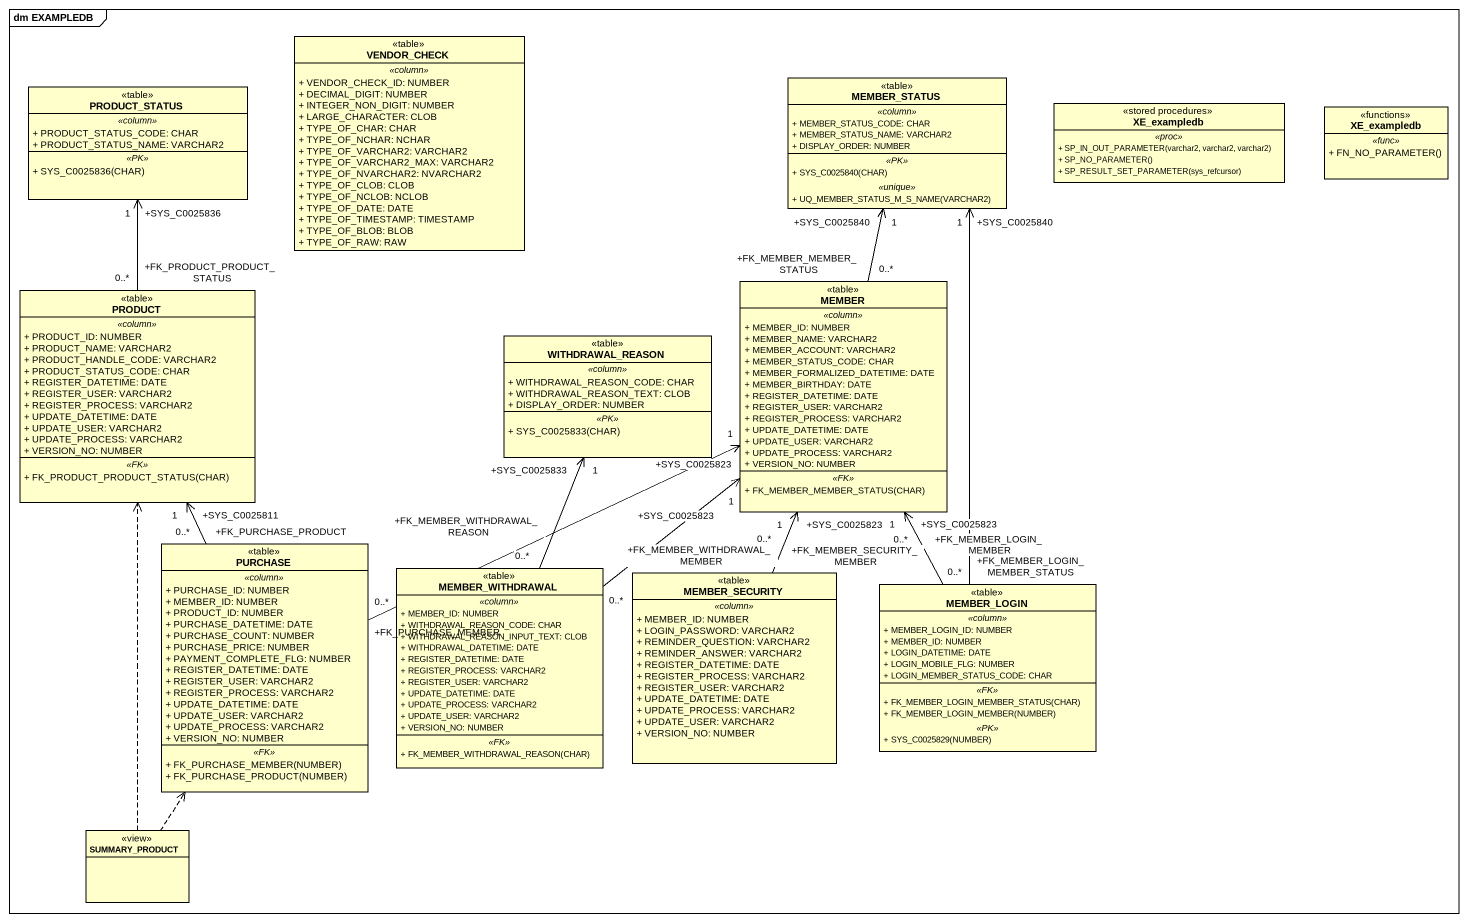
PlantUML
@startuml
mainframe dm EXAMPLEDB
hide circle
hide empty members
skinparam classAttributeIconSize 0
class VENDOR_CHECK <<table>> {
  .. <<column>> ..
  + VENDOR_CHECK_ID: NUMBER
  + DECIMAL_DIGIT: NUMBER
  + INTEGER_NON_DIGIT: NUMBER
  + LARGE_CHARACTER: CLOB
  + TYPE_OF_CHAR: CHAR
  + TYPE_OF_NCHAR: NCHAR
  + TYPE_OF_VARCHAR2: VARCHAR2
  + TYPE_OF_VARCHAR2_MAX: VARCHAR2
  + TYPE_OF_NVARCHAR2: NVARCHAR2
  + TYPE_OF_CLOB: CLOB
  + TYPE_OF_NCLOB: NCLOB
  + TYPE_OF_DATE: DATE
  + TYPE_OF_TIMESTAMP: TIMESTAMP
  + TYPE_OF_BLOB: BLOB
  + TYPE_OF_RAW: RAW
}
class PRODUCT_STATUS <<table>> {
  .. <<column>> ..
  + PRODUCT_STATUS_CODE: CHAR
  + PRODUCT_STATUS_NAME: VARCHAR2
  .. <<PK>> ..
  + SYS_C0025836(CHAR)
}
class MEMBER_STATUS <<table>> {
  .. <<column>> ..
  + MEMBER_STATUS_CODE: CHAR
  + MEMBER_STATUS_NAME: VARCHAR2
  + DISPLAY_ORDER: NUMBER
  .. <<PK>> ..
  + SYS_C0025840(CHAR)
  .. <<unique>> ..
  + UQ_MEMBER_STATUS_M_S_NAME(VARCHAR2)
}
class XE_exampledb <<stored procedures>> {
  .. <<proc>> ..
  + SP_IN_OUT_PARAMETER(varchar2, varchar2, varchar2)
  + SP_NO_PARAMETER()
  + SP_RESULT_SET_PARAMETER(sys_refcursor)
}
class "XE_exampledb" as XE_exampledb_2 <<functions>> {
  .. <<func>> ..
  + FN_NO_PARAMETER()
}
class PRODUCT <<table>> {
  .. <<column>> ..
  + PRODUCT_ID: NUMBER
  + PRODUCT_NAME: VARCHAR2
  + PRODUCT_HANDLE_CODE: VARCHAR2
  + PRODUCT_STATUS_CODE: CHAR
  + REGISTER_DATETIME: DATE
  + REGISTER_USER: VARCHAR2
  + REGISTER_PROCESS: VARCHAR2
  + UPDATE_DATETIME: DATE
  + UPDATE_USER: VARCHAR2
  + UPDATE_PROCESS: VARCHAR2
  + VERSION_NO: NUMBER
  .. <<FK>> ..
  + FK_PRODUCT_PRODUCT_STATUS(CHAR)
}
class MEMBER <<table>> {
  .. <<column>> ..
  + MEMBER_ID: NUMBER
  + MEMBER_NAME: VARCHAR2
  + MEMBER_ACCOUNT: VARCHAR2
  + MEMBER_STATUS_CODE: CHAR
  + MEMBER_FORMALIZED_DATETIME: DATE
  + MEMBER_BIRTHDAY: DATE
  + REGISTER_DATETIME: DATE
  + REGISTER_USER: VARCHAR2
  + REGISTER_PROCESS: VARCHAR2
  + UPDATE_DATETIME: DATE
  + UPDATE_USER: VARCHAR2
  + UPDATE_PROCESS: VARCHAR2
  + VERSION_NO: NUMBER
  .. <<FK>> ..
  + FK_MEMBER_MEMBER_STATUS(CHAR)
}
class WITHDRAWAL_REASON <<table>> {
  .. <<column>> ..
  + WITHDRAWAL_REASON_CODE: CHAR
  + WITHDRAWAL_REASON_TEXT: CLOB
  + DISPLAY_ORDER: NUMBER
  .. <<PK>> ..
  + SYS_C0025833(CHAR)
}
class PURCHASE <<table>> {
  .. <<column>> ..
  + PURCHASE_ID: NUMBER
  + MEMBER_ID: NUMBER
  + PRODUCT_ID: NUMBER
  + PURCHASE_DATETIME: DATE
  + PURCHASE_COUNT: NUMBER
  + PURCHASE_PRICE: NUMBER
  + PAYMENT_COMPLETE_FLG: NUMBER
  + REGISTER_DATETIME: DATE
  + REGISTER_USER: VARCHAR2
  + REGISTER_PROCESS: VARCHAR2
  + UPDATE_DATETIME: DATE
  + UPDATE_USER: VARCHAR2
  + UPDATE_PROCESS: VARCHAR2
  + VERSION_NO: NUMBER
  .. <<FK>> ..
  + FK_PURCHASE_MEMBER(NUMBER)
  + FK_PURCHASE_PRODUCT(NUMBER)
}
class MEMBER_WITHDRAWAL <<table>> {
  .. <<column>> ..
  + MEMBER_ID: NUMBER
  + WITHDRAWAL_REASON_CODE: CHAR
  + WITHDRAWAL_REASON_INPUT_TEXT: CLOB
  + WITHDRAWAL_DATETIME: DATE
  + REGISTER_DATETIME: DATE
  + REGISTER_PROCESS: VARCHAR2
  + REGISTER_USER: VARCHAR2
  + UPDATE_DATETIME: DATE
  + UPDATE_PROCESS: VARCHAR2
  + UPDATE_USER: VARCHAR2
  + VERSION_NO: NUMBER
  .. <<FK>> ..
  + FK_MEMBER_WITHDRAWAL_REASON(CHAR)
}
class MEMBER_SECURITY <<table>> {
  .. <<column>> ..
  + MEMBER_ID: NUMBER
  + LOGIN_PASSWORD: VARCHAR2
  + REMINDER_QUESTION: VARCHAR2
  + REMINDER_ANSWER: VARCHAR2
  + REGISTER_DATETIME: DATE
  + REGISTER_PROCESS: VARCHAR2
  + REGISTER_USER: VARCHAR2
  + UPDATE_DATETIME: DATE
  + UPDATE_PROCESS: VARCHAR2
  + UPDATE_USER: VARCHAR2
  + VERSION_NO: NUMBER
}
class MEMBER_LOGIN <<table>> {
  .. <<column>> ..
  + MEMBER_LOGIN_ID: NUMBER
  + MEMBER_ID: NUMBER
  + LOGIN_DATETIME: DATE
  + LOGIN_MOBILE_FLG: NUMBER
  + LOGIN_MEMBER_STATUS_CODE: CHAR
  .. <<FK>> ..
  + FK_MEMBER_LOGIN_MEMBER_STATUS(CHAR)
  + FK_MEMBER_LOGIN_MEMBER(NUMBER)
  .. <<PK>> ..
  + SYS_C0025829(NUMBER)
}
class SUMMARY_PRODUCT <<view>>
PRODUCT "+FK_PRODUCT_PRODUCT_STATUS\n0..*" -up-> "+SYS_C0025836\n1" PRODUCT_STATUS
MEMBER "+FK_MEMBER_MEMBER_STATUS\n0..*" -up-> "+SYS_C0025840\n1" MEMBER_STATUS
PURCHASE "+FK_PURCHASE_PRODUCT\n0..*" -up-> "+SYS_C0025811\n1" PRODUCT
PURCHASE "+FK_PURCHASE_MEMBER\n0..*" -right-> "+SYS_C0025823\n1" MEMBER
MEMBER_WITHDRAWAL "+FK_MEMBER_WITHDRAWAL_MEMBER\n0..*" -up-> "+SYS_C0025823\n1" MEMBER
MEMBER_WITHDRAWAL "+FK_MEMBER_WITHDRAWAL_REASON\n0..*" -up-> "+SYS_C0025833\n1" WITHDRAWAL_REASON
MEMBER_SECURITY "+FK_MEMBER_SECURITY_MEMBER\n0..*" -up-> "+SYS_C0025823\n1" MEMBER
MEMBER_LOGIN "+FK_MEMBER_LOGIN_MEMBER_STATUS\n0..*" -up-> "+SYS_C0025840\n1" MEMBER_STATUS
MEMBER_LOGIN "+FK_MEMBER_LOGIN_MEMBER\n0..*" -up-> "+SYS_C0025823\n1" MEMBER
SUMMARY_PRODUCT .up.> PRODUCT
SUMMARY_PRODUCT .up.> PURCHASE
@enduml
